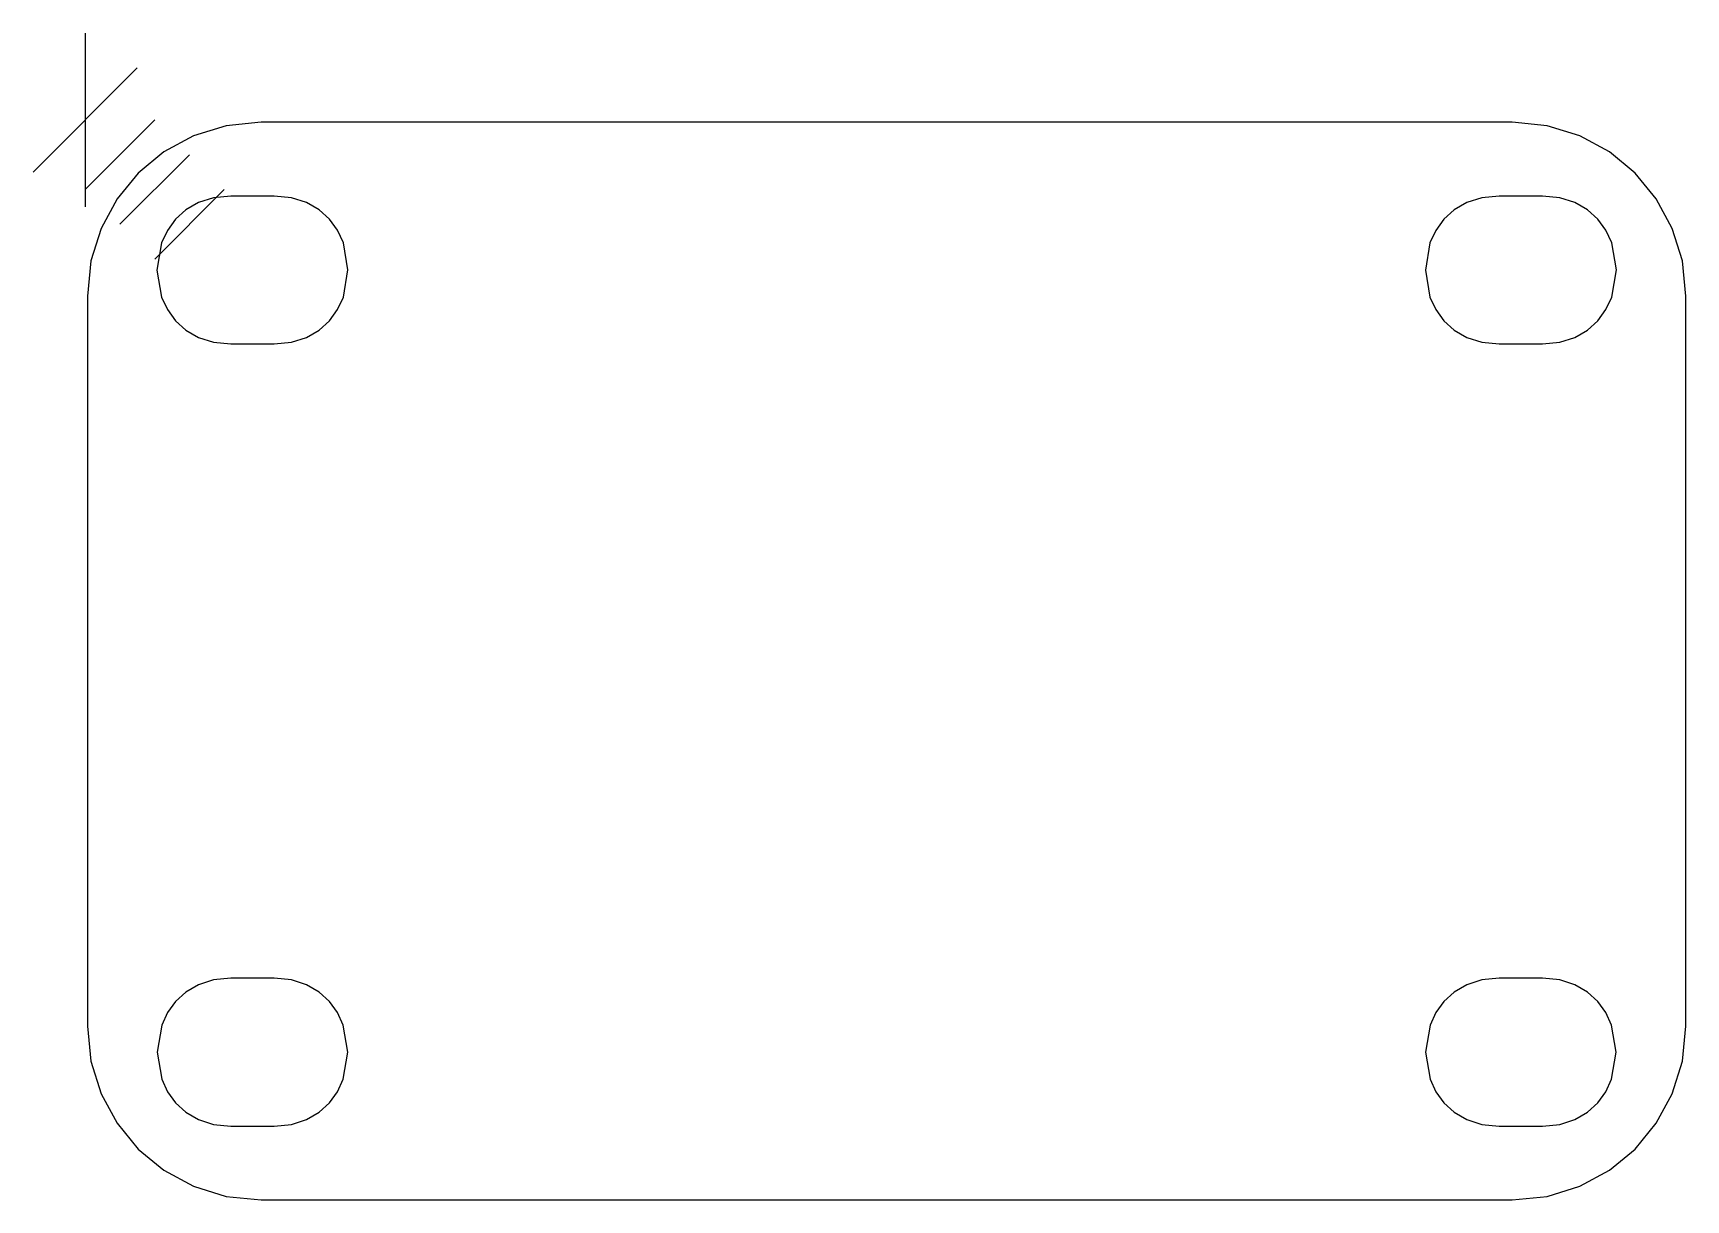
# Model space of a CAD drawing. Extents: x -3 to 92.1, y 0.1 to 67.3.
import ezdxf

# ---------------------------------------------------------------- set-up
doc = ezdxf.new("R2010")
doc.units = 0

msp = doc.modelspace()

# ---------------------------------------------------------------- linework, layer by layer
at = {"layer": 'Layer 1'}
for p, q in [((0, 67.2552), (0, 57.2552)), ((3, 65.2552), (-3, 59.2552)), ((4, 62.2552), (0, 58.2552)), ((8.111615, 61.924847), (6.234513, 61.34202)), ((10.126964, 62.1282), (8.111615, 61.924847)), ((82.126964, 62.1282), (10.126964, 62.1282)), ((84.142313, 61.924847), (82.126964, 62.1282)), ((86.019416, 61.34202), (84.142313, 61.924847)), ((6.234513, 61.34202), (4.535871, 60.419924)), ((87.718059, 60.419924), (86.019416, 61.34202)), ((6, 60.2552), (2, 56.2552)), ((4.535871, 60.419924), (3.055901, 59.198763)), ((89.198029, 59.198763), (87.718059, 60.419924)), ((3.055901, 59.198763), (1.834816, 57.718742)), ((90.419114, 57.718742), (89.198029, 59.198763)), ((8, 58.2552), (4, 54.2552)), ((1.834816, 57.718742), (0.912829, 56.020066)), ((5.789649, 57.090555), (5.19257, 56.546327)), ((6.519411, 57.510391), (5.789649, 57.090555)), ((7.381857, 57.780931), (6.519411, 57.510391)), ((8.376987, 57.87727), (7.381857, 57.780931)), ((10.87701, 57.87727), (8.376987, 57.87727)), ((11.872128, 57.782839), (10.87701, 57.87727)), ((10.87701, 57.87727), (10.87701, 57.87727)), ((12.734564, 57.513954), (11.872128, 57.782839)), ((13.464318, 57.09552), (12.734564, 57.513954)), ((14.061389, 56.55244), (13.464318, 57.09552)), ((78.78961, 57.090555), (78.19254, 56.546327)), ((79.519362, 57.510391), (78.78961, 57.090555)), ((80.381797, 57.780931), (79.519362, 57.510391)), ((81.376914, 57.87727), (80.381797, 57.780931)), ((83.876944, 57.87727), (81.376914, 57.87727)), ((84.872073, 57.782839), (83.876944, 57.87727)), ((85.734519, 57.513954), (84.872073, 57.782839)), ((86.46428, 57.09552), (85.734519, 57.513954)), ((87.061358, 56.55244), (86.46428, 57.09552)), ((91.341102, 56.020066), (90.419114, 57.718742)), ((5.19257, 56.546327), (4.728176, 55.90261)), ((14.525777, 55.909617), (14.061389, 56.55244)), ((78.19254, 56.546327), (77.728152, 55.90261)), ((87.525751, 55.909617), (87.061358, 56.55244)), ((0.912829, 56.020066), (0.330153, 54.14294)), ((4.396466, 55.184309), (4.131098, 53.62357)), ((4.728176, 55.90261), (4.396466, 55.184309)), ((14.857484, 55.191956), (14.525777, 55.909617)), ((15.122848, 53.631734), (14.857484, 55.191956)), ((77.396446, 55.184309), (77.131081, 53.62357)), ((77.728152, 55.90261), (77.396446, 55.184309)), ((87.857461, 55.191956), (87.525751, 55.909617)), ((88.122829, 53.631734), (87.857461, 55.191956)), ((91.92378, 54.14294), (91.341102, 56.020066)), ((0.330153, 54.14294), (0.127, 52.12757)), ((4.131098, 53.62357), (4.396466, 52.063343)), ((14.857484, 52.071003), (15.122848, 53.631734)), ((77.131081, 53.62357), (77.396446, 52.063343)), ((87.857461, 52.071003), (88.122829, 53.631734)), ((92.126934, 52.12757), (91.92378, 54.14294)), ((0.127, 52.12757), (0.127, 10.12758)), ((4.396466, 52.063343), (4.728176, 51.345682)), ((14.525777, 51.352706), (14.857484, 52.071003)), ((77.396446, 52.063343), (77.728152, 51.345682)), ((87.525751, 51.352706), (87.857461, 52.071003)), ((92.126934, 10.12758), (92.126934, 52.12757)), ((4.728176, 51.345682), (5.19257, 50.702861)), ((5.19257, 50.702861), (5.789649, 50.159784)), ((13.464318, 50.164769), (14.061389, 50.708994)), ((14.061389, 50.708994), (14.525777, 51.352706)), ((77.728152, 51.345682), (78.19254, 50.702861)), ((78.19254, 50.702861), (78.78961, 50.159784)), ((86.46428, 50.164769), (87.061358, 50.708994)), ((87.061358, 50.708994), (87.525751, 51.352706)), ((5.789649, 50.159784), (6.519411, 49.741356)), ((6.519411, 49.741356), (7.381857, 49.47248)), ((7.381857, 49.47248), (8.376987, 49.37806)), ((10.87701, 49.37806), (11.872128, 49.474398)), ((11.872128, 49.474398), (12.734564, 49.744936)), ((12.734564, 49.744936), (13.464318, 50.164769)), ((78.78961, 50.159784), (79.519362, 49.741356)), ((79.519362, 49.741356), (80.381797, 49.47248)), ((80.381797, 49.47248), (81.376914, 49.37806)), ((83.876944, 49.37806), (84.872073, 49.474398)), ((84.872073, 49.474398), (85.734519, 49.744936)), ((85.734519, 49.744936), (86.46428, 50.164769)), ((8.376987, 49.37806), (10.87701, 49.37806)), ((81.376914, 49.37806), (83.876944, 49.37806)), ((6.52253, 12.50834), (5.793993, 12.088626)), ((7.383528, 12.779422), (6.52253, 12.50834)), ((8.376987, 12.8771), (7.383528, 12.779422)), ((10.87701, 12.8771), (8.376987, 12.8771)), ((11.870458, 12.779429), (10.87701, 12.8771)), ((12.731446, 12.508352), (11.870458, 12.779429)), ((13.459974, 12.088641), (12.731446, 12.508352)), ((79.522479, 12.50834), (78.793952, 12.088626)), ((80.383467, 12.779422), (79.522479, 12.50834)), ((81.376914, 12.8771), (80.383467, 12.779422)), ((83.876944, 12.8771), (81.376914, 12.8771)), ((84.870403, 12.779429), (83.876944, 12.8771)), ((85.731402, 12.508352), (84.870403, 12.779429)), ((86.459938, 12.088641), (85.731402, 12.508352)), ((5.197917, 11.545052), (4.734303, 10.902388)), ((5.793993, 12.088626), (5.197917, 11.545052)), ((14.056042, 11.545068), (13.459974, 12.088641)), ((14.519651, 10.902406), (14.056042, 11.545068)), ((78.197883, 11.545052), (77.734275, 10.902388)), ((78.793952, 12.088626), (78.197883, 11.545052)), ((87.056014, 11.545068), (86.459938, 12.088641)), ((87.519628, 10.902406), (87.056014, 11.545068)), ((4.734303, 10.902388), (4.40315, 10.185407)), ((14.8508, 10.185425), (14.519651, 10.902406)), ((77.734275, 10.902388), (77.403126, 10.185407)), ((87.850781, 10.185425), (87.519628, 10.902406)), ((0.127, 10.12758), (0.330156, 8.112243)), ((4.40315, 10.185407), (4.138227, 8.62758)), ((15.11572, 8.627595), (14.8508, 10.185425)), ((77.403126, 10.185407), (77.138206, 8.62758)), ((88.115704, 8.627595), (87.850781, 10.185425)), ((91.923776, 8.112243), (92.126934, 10.12758)), ((4.138227, 8.62758), (4.40315, 7.069744)), ((14.8508, 7.069754), (15.11572, 8.627595)), ((77.138206, 8.62758), (77.403126, 7.069744)), ((87.850781, 7.069754), (88.115704, 8.627595)), ((0.330156, 8.112243), (0.912835, 6.235142)), ((91.341097, 6.235142), (91.923776, 8.112243)), ((4.40315, 7.069744), (4.734303, 6.352751)), ((14.519651, 6.352759), (14.8508, 7.069754)), ((77.403126, 7.069744), (77.734275, 6.352751)), ((87.519628, 6.352759), (87.850781, 7.069754)), ((0.912835, 6.235142), (1.834823, 4.536482)), ((4.734303, 6.352751), (5.197917, 5.710071)), ((5.197917, 5.710071), (5.793993, 5.166475)), ((13.459974, 5.166479), (14.056042, 5.710077)), ((14.056042, 5.710077), (14.519651, 6.352759)), ((77.734275, 6.352751), (78.197883, 5.710071)), ((78.197883, 5.710071), (78.793952, 5.166475)), ((86.459938, 5.166479), (87.056014, 5.710077)), ((87.056014, 5.710077), (87.519628, 6.352759)), ((90.419107, 4.536482), (91.341097, 6.235142)), ((5.793993, 5.166475), (6.52253, 4.746735)), ((12.731446, 4.746737), (13.459974, 5.166479)), ((78.793952, 5.166475), (79.522479, 4.746735)), ((85.731402, 4.746737), (86.459938, 5.166479)), ((1.834823, 4.536482), (3.055908, 3.056469)), ((6.52253, 4.746735), (7.383528, 4.475623)), ((7.383528, 4.475623), (8.376987, 4.37791)), ((8.376987, 4.37791), (10.87701, 4.37791)), ((10.87701, 4.37791), (11.870458, 4.475624)), ((11.870458, 4.475624), (12.731446, 4.746737)), ((79.522479, 4.746735), (80.383467, 4.475623)), ((80.383467, 4.475623), (81.376914, 4.37791)), ((81.376914, 4.37791), (83.876944, 4.37791)), ((81.376914, 4.37791), (81.376914, 4.37791)), ((83.876944, 4.37791), (84.870403, 4.475624)), ((84.870403, 4.475624), (85.731402, 4.746737)), ((89.198022, 3.056469), (90.419107, 4.536482)), ((3.055908, 3.056469), (4.535877, 1.835306)), ((87.718052, 1.835306), (89.198022, 3.056469)), ((4.535877, 1.835306), (6.234518, 0.913199)), ((86.01941, 0.913199), (87.718052, 1.835306)), ((6.234518, 0.913199), (8.111618, 0.330352)), ((8.111618, 0.330352), (10.126964, 0.12697)), ((10.126964, 0.12697), (82.126964, 0.12697)), ((82.126964, 0.12697), (84.14231, 0.330352)), ((84.14231, 0.330352), (86.01941, 0.913199))]:
    msp.add_line(p, q, dxfattribs=at)

doc.saveas('drawing.dxf')
